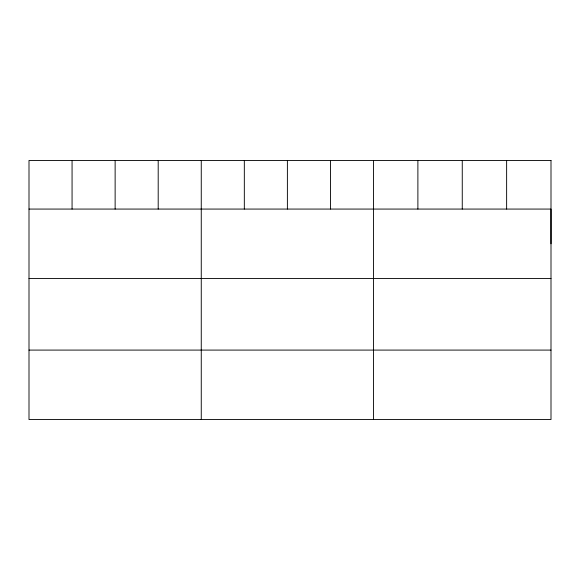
<?xml version="1.0" encoding="UTF-8"?>
<svg xmlns="http://www.w3.org/2000/svg" width="580" height="580" viewBox="0 0 580 580"><rect width="100%" height="100%" fill="white"/><g stroke="black" fill="none" stroke-linecap="round" stroke-linejoin="round"><path stroke-width="0.87" d="M551 243.796L551 209.068L29 209.068M29 278.523L551 278.523M29 350.088L551 350.088M506.63 160.45L506.63 209.068M462.26 160.45L462.26 209.068M417.89 160.45L417.89 209.068M373.52 160.45L373.52 419.55M330.455 160.45L330.455 209.068M287.39 160.45L287.39 209.068M244.325 160.45L244.325 209.068M201.26 160.45L201.26 419.55M158.195 160.45L158.195 209.068M115.13 160.45L115.13 209.068M72.065 160.45L72.065 209.068M551 160.45L29 160.45L29 419.55L551 419.55L551 160.45"/></g></svg>
